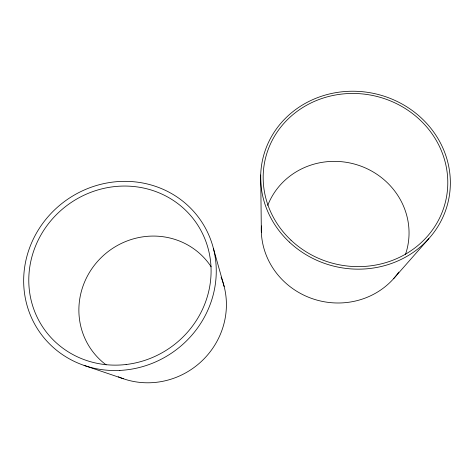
<?xml version="1.0" encoding="UTF-8"?>
<svg xmlns="http://www.w3.org/2000/svg" width="474" height="474" viewBox="0 0 474 474"><rect width="100%" height="100%" fill="white"/><g stroke="black" fill="none" stroke-linecap="round" stroke-linejoin="round"><path stroke-width="0.71" d="M393.539 278.753L428.863 238.612M84.105 365.424L123.441 378.773M213.507 248.785L224.172 286.569M260.7 174.977L261.352 232.485M221.097 277.16A76.989 74.033 -40 0 1 202.493 360.388A76.989 74.033 -40 0 1 118.34 376.806M106.14 364.879A72.877 70.081 -39.9 0 1 102.556 256.298A72.877 70.081 -39.9 0 1 211.161 266.815M398.818 272.076A75.135 71.467 15.2 0 1 313 298.893A75.135 71.467 15.2 0 1 261.375 225.932M267.727 205.461A73.132 69.559 15.2 0 1 360.015 165.805A73.132 69.559 15.2 0 1 405.46 254.473M119.875 370.419A98.005 92.827 -35.4 0 0 203.405 224.581A98.005 92.827 -35.4 0 0 36.611 232.823A98.005 92.827 -35.4 0 0 119.875 370.419M126.108 364.506A92.774 87.868 -35.4 0 0 195.62 221.939A92.774 87.868 -35.4 0 0 38.092 240.342A92.774 87.868 -35.4 0 0 126.108 364.506M289.288 242.024A95.138 88.656 12.4 0 0 447.42 204.697A95.138 88.656 12.4 0 0 329.809 93.882A95.138 88.656 12.4 0 0 289.288 242.024M290.971 240.158A92.596 86.286 12.4 0 0 444.92 203.95A92.596 86.286 12.4 0 0 330.544 96.015A92.596 86.286 12.4 0 0 290.971 240.158"/></g></svg>
